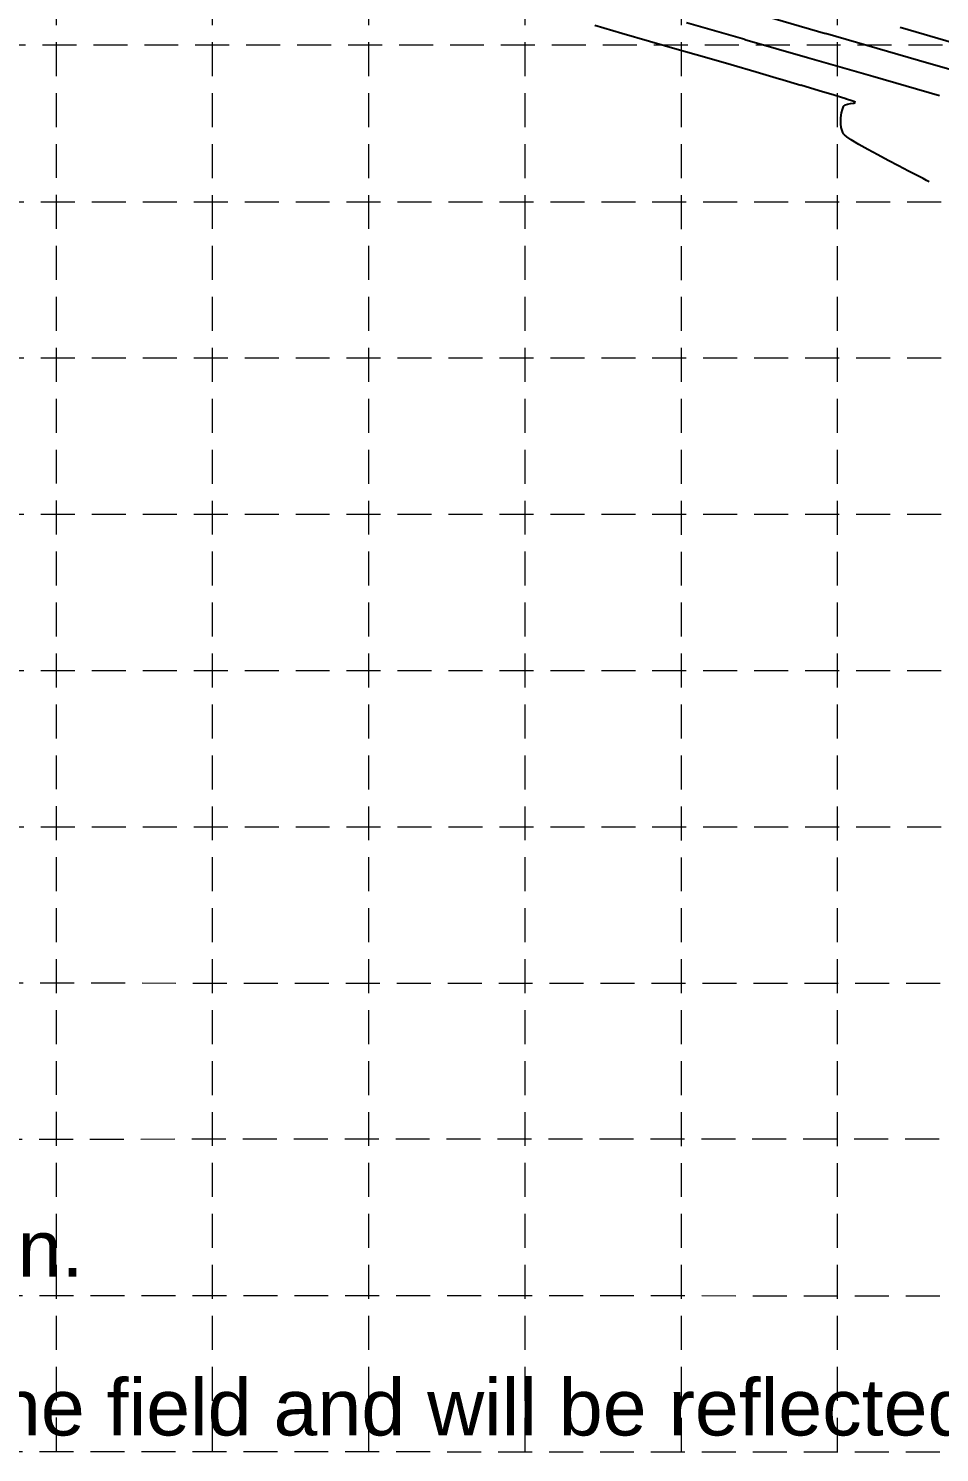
# Model space of a CAD drawing. Header units: inches. Extents: x 6967 to 7890, y 13663 to 15138.
# Drawn here: x 7424.5 to 7558.6, y 13779.2 to 13988.9 of the extents above; entities that cross this region are included whole.
import ezdxf

# ---------------------------------------------------------------- set-up
doc = ezdxf.new("R2010")
doc.units = ezdxf.units.IN
doc.header["$MEASUREMENT"] = 0
doc.linetypes.add('HIDDEN', pattern=[0.375, 0.25, -0.125])
for name, color, linetype in [('BASE', 7, 'Continuous'), ('EC', 35, 'Continuous'), ('GRID', 254, 'HIDDEN')]:
    doc.layers.add(name, color=color, linetype=linetype)
doc.styles.add("L200'", font='ARIAL.TTF', dxfattribs={"height": 0.001969})

msp = doc.modelspace()

# ---------------------------------------------------------------- linework, layer by layer
at = {"layer": 'EC', "color": 35, "extrusion": (0.276759, 0.960939, 0), "elevation": 15529.02}
msp.add_lwpolyline([(-3375.94, 670), (-3362.98, 670)], dxfattribs=at)
at = {"layer": 'EC', "color": 35, "extrusion": (-0.277159, -0.960824, 0), "elevation": -15522.15}
msp.add_lwpolyline([(3340.67, 672), (3336.53, 672)], dxfattribs=at)
at = {"layer": 'EC', "color": 35, "extrusion": (-0.277399, -0.960755, 0), "elevation": -15522.99}
msp.add_lwpolyline([(3341.01, 672), (3336.78, 672)], dxfattribs=at)
at = {"layer": 'EC', "color": 35, "extrusion": (-0.276867, -0.960908, 0), "elevation": -15525.27}
msp.add_lwpolyline([(3363.04, 671), (3354.06, 671)], dxfattribs=at)
at = {"layer": 'EC', "color": 35}
for points, elevation in [([(7555.54, 13984.19), (7541.87, 13988.13)], 670), ([(7548.81, 13981.82), (7539.2, 13984.59)], 671), ([(7558.65, 13978.98), (7548.81, 13981.82)], 671), ([(7543.15, 13979.05), (7540.93, 13979.72)], 672), ([(7544.35, 13976.97), (7544.45, 13977.26)], 672), ([(7544.56, 13977.46), (7544.62, 13977.53)], 672), ([(7544.11, 13974.92), (7544.13, 13975.73)], 672), ([(7544.13, 13975.73), (7544.23, 13976.47)], 672), ([(7544.47, 13973.46), (7544.41, 13973.58)], 672), ([(7545.66, 13972.49), (7545, 13972.95)], 672), ([(7548.08, 13971.07), (7546.76, 13971.82)], 672), ([(7551.09, 13969.45), (7549.55, 13970.27)], 672), ([(7552.63, 13968.65), (7551.09, 13969.45)], 672), ([(7554.08, 13967.9), (7552.63, 13968.65)], 672), ([(7556.23, 13966.8), (7555.37, 13967.24)], 672), ([(7557.03, 13966.37), (7556.75, 13966.52)], 672)]:
    msp.add_lwpolyline(points, dxfattribs=dict(at, elevation=elevation))
at = {"layer": 'EC', "color": 35, "extrusion": (-0.280119, -0.959965, 0), "elevation": -15544.7}
msp.add_lwpolyline([(3348.33, 669), (3331.86, 669)], dxfattribs=at)
at = {"layer": 'EC', "color": 35, "extrusion": (-0.277717, -0.960663, 0), "elevation": -15524.09}
msp.add_lwpolyline([(3340.13, 672), (3335.88, 672)], dxfattribs=at)
at = {"layer": 'EC', "color": 35, "extrusion": (-0.278127, -0.960544, 0), "elevation": -15525.52}
msp.add_lwpolyline([(3337.69, 672), (3333.49, 672)], dxfattribs=at)
at = {"layer": 'EC', "color": 35, "extrusion": (-0.277003, -0.960869, 0), "elevation": -15525.74}
msp.add_lwpolyline([(3370.42, 671), (3360.84, 671)], dxfattribs=at)
at = {"layer": 'EC', "color": 35, "extrusion": (0.278656, 0.960391, 0), "elevation": 15527.35}
msp.add_lwpolyline([(-3333.19, 672), (-3329.13, 672)], dxfattribs=at)
at = {"layer": 'EC', "color": 35, "extrusion": (-0.277011, -0.960867, 0), "elevation": -15529.91}
msp.add_lwpolyline([(3401.28, 670), (3386.09, 670)], dxfattribs=at)
at = {"layer": 'EC', "color": 35, "extrusion": (-0.279346, -0.96019, 0), "elevation": -15529.75}
msp.add_lwpolyline([(3325.9, 672), (3322.04, 672)], dxfattribs=at)
at = {"layer": 'EC', "color": 35, "extrusion": (-0.280266, -0.959922, 0), "elevation": -15532.93}
msp.add_lwpolyline([(3314.6, 672), (3311.02, 672)], dxfattribs=at)
at = {"layer": 'EC', "color": 35, "extrusion": (-0.281538, -0.95955, 0), "elevation": -15537.3}
msp.add_lwpolyline([(3297.27, 672), (3294.03, 672)], dxfattribs=at)
at = {"layer": 'EC', "color": 35, "extrusion": (-0.283389, -0.959005, 0), "elevation": -15543.64}
msp.add_lwpolyline([(3270.09, 672), (3267.27, 672)], dxfattribs=at)
at = {"layer": 'EC', "color": 35, "extrusion": (-0.291578, -0.956547, 0), "elevation": -15571.04}
msp.add_lwpolyline([(3141.15, 672), (3139.4, 672)], dxfattribs=at)
at = {"layer": 'EC', "color": 35, "extrusion": (0.896804, -0.442428, 0), "elevation": 581.95}
msp.add_lwpolyline([(15872.74, 672), (15872.9, 672)], dxfattribs=at)
at = {"layer": 'EC', "color": 35, "extrusion": (0.83983, -0.54285, 0), "elevation": -1251.52}
msp.add_lwpolyline([(15834.18, 672), (15834.25, 672)], dxfattribs=at)
at = {"layer": 'EC', "color": 35, "extrusion": (-0.569748, 0.821819, 0), "elevation": 7188.47}
msp.add_lwpolyline([(-14163.98, 672), (-14164.17, 672)], dxfattribs=at)
at = {"layer": 'EC', "color": 35, "extrusion": (-0.343675, 0.939089, 0), "elevation": 10533.29}
msp.add_lwpolyline([(-11888.98, 672), (-11889.3, 672)], dxfattribs=at)
at = {"layer": 'EC', "color": 35, "extrusion": (-0.303803, -0.952735, 0), "elevation": -15609.99}
msp.add_lwpolyline([(2942.6, 672), (2941.49, 672)], dxfattribs=at)
at = {"layer": 'EC', "color": 35, "extrusion": (0.18396, -0.982934, 0), "elevation": -12351.21}
msp.add_lwpolyline([(9987.66, 672), (9988.13, 672)], dxfattribs=at)
at = {"layer": 'EC', "color": 35, "extrusion": (0.158135, -0.987417, 0), "elevation": -12608.74}
msp.add_lwpolyline([(9660.99, 672), (9661.5, 672)], dxfattribs=at)
at = {"layer": 'EC', "color": 35, "extrusion": (-0.36294, -0.931813, 0), "elevation": -15763.77}
msp.add_lwpolyline([(1958.51, 672), (1958.11, 672)], dxfattribs=at)
at = {"layer": 'EC', "color": 35, "extrusion": (-0.562545, 0.826766, 0), "elevation": 7311.48}
msp.add_lwpolyline([(-14102.03, 672), (-14102.29, 672)], dxfattribs=at)
at = {"layer": 'EC', "color": 35, "extrusion": (0.972279, -0.233824, 0), "elevation": 4067.06}
msp.add_lwpolyline([(15353.05, 672), (15353.57, 672)], dxfattribs=at)
at = {"layer": 'EC', "color": 35, "extrusion": (0.993678, 0.112264, 0), "elevation": 9065.31}
msp.add_lwpolyline([(13039, 672), (13039.64, 672)], dxfattribs=at)
at = {"layer": 'EC', "color": 35, "extrusion": (0.968365, 0.249538, 0), "elevation": 10792.64}
msp.add_lwpolyline([(11649.2, 672), (11649.65, 672)], dxfattribs=at)
at = {"layer": 'EC', "color": 35, "extrusion": (0.926896, 0.375319, 0), "elevation": 12237.43}
msp.add_lwpolyline([(10120.5, 672), (10120.79, 672)], dxfattribs=at)
at = {"layer": 'EC', "color": 35, "extrusion": (0.829604, 0.558352, 0), "elevation": 14061.04}
msp.add_lwpolyline([(7379.88, 672), (7379.97, 672)], dxfattribs=at)
at = {"layer": 'EC', "color": 35, "extrusion": (0.735658, 0.677353, 0), "elevation": 15015.11}
msp.add_lwpolyline([(5169.11, 672), (5169.33, 672)], dxfattribs=at)
at = {"layer": 'EC', "color": 35, "extrusion": (-0.640351, -0.768082, 0), "elevation": -15563.83}
msp.add_lwpolyline([(-3152.41, 672), (-3152.86, 672)], dxfattribs=at)
at = {"layer": 'EC', "color": 35, "extrusion": (0.523565, 0.851986, 0), "elevation": 15855.01}
msp.add_lwpolyline([(885.43, 672), (886.72, 672)], dxfattribs=at)
at = {"layer": 'EC', "color": 35, "extrusion": (-0.478322, -0.878184, 0), "elevation": -15879.59}
msp.add_lwpolyline([(-52.4, 672), (-54.07, 672)], dxfattribs=at)
at = {"layer": 'EC', "color": 35, "extrusion": (-0.456851, -0.889543, 0), "elevation": -15876.14}
msp.add_lwpolyline([(339.87, 672), (338.42, 672)], dxfattribs=at)
at = {"layer": 'EC', "color": 35, "extrusion": (0.467059, 0.884226, 0), "elevation": 15879.01}
msp.add_lwpolyline([(-158.69, 672), (-158.1, 672)], dxfattribs=at)
at = {"layer": 'EC', "color": 35, "extrusion": (-0.487102, -0.873345, 0), "elevation": -15878.5}
msp.add_lwpolyline([(-203.03, 672), (-203.16, 672)], dxfattribs=at)
at = {"layer": 'GRID', "color": 252, "linetype": 'HIDDEN', "lineweight": 0, "ltscale": 20}
for p, q in [((7428.64, 13779.38), (7428.64, 15113.57)), ((7451.64, 13779.37), (7451.64, 15113.57)), ((7474.64, 13779.37), (7474.64, 15113.57)), ((7497.64, 13779.37), (7497.64, 15113.57)), ((7520.65, 13779.36), (7520.65, 15113.57)), ((7543.65, 13779.36), (7543.65, 15113.57)), ((6991.59, 13986.46), (7865.68, 13986.46)), ((6991.37, 13963.38), (7865.46, 13963.38)), ((6991.37, 13940.38), (7865.46, 13940.38)), ((6991.37, 13917.37), (7865.46, 13917.37)), ((6991.37, 13894.37), (7865.46, 13894.37)), ((6991.37, 13871.37), (7865.46, 13871.37)), ((6991.25, 13848.39), (7864.73, 13848.34)), ((6991.09, 13825.32), (7864.73, 13825.47)), ((6991.17, 13802.37), (7864.82, 13802.31)), ((6991.17, 13779.44), (7864.79, 13779.31))]:
    msp.add_line(p, q, dxfattribs=at)

# ---------------------------------------------------------------- texts
at = {"layer": 'BASE', "color": 7, "style": "L200'"}
for s, height, p in [('BMPs are not to scale; verify size/location/quantity in the field prior to installation.', 8.3218, (7016.55, 13805.12)), ('Location of construction entrance and concrete washout will be determined in the field and will be reflected on this Site Map.', 8.32177, (7016.04, 13781.75))]:
    msp.add_text(s, height=height, dxfattribs=at).set_placement(p)

doc.saveas('drawing.dxf')
